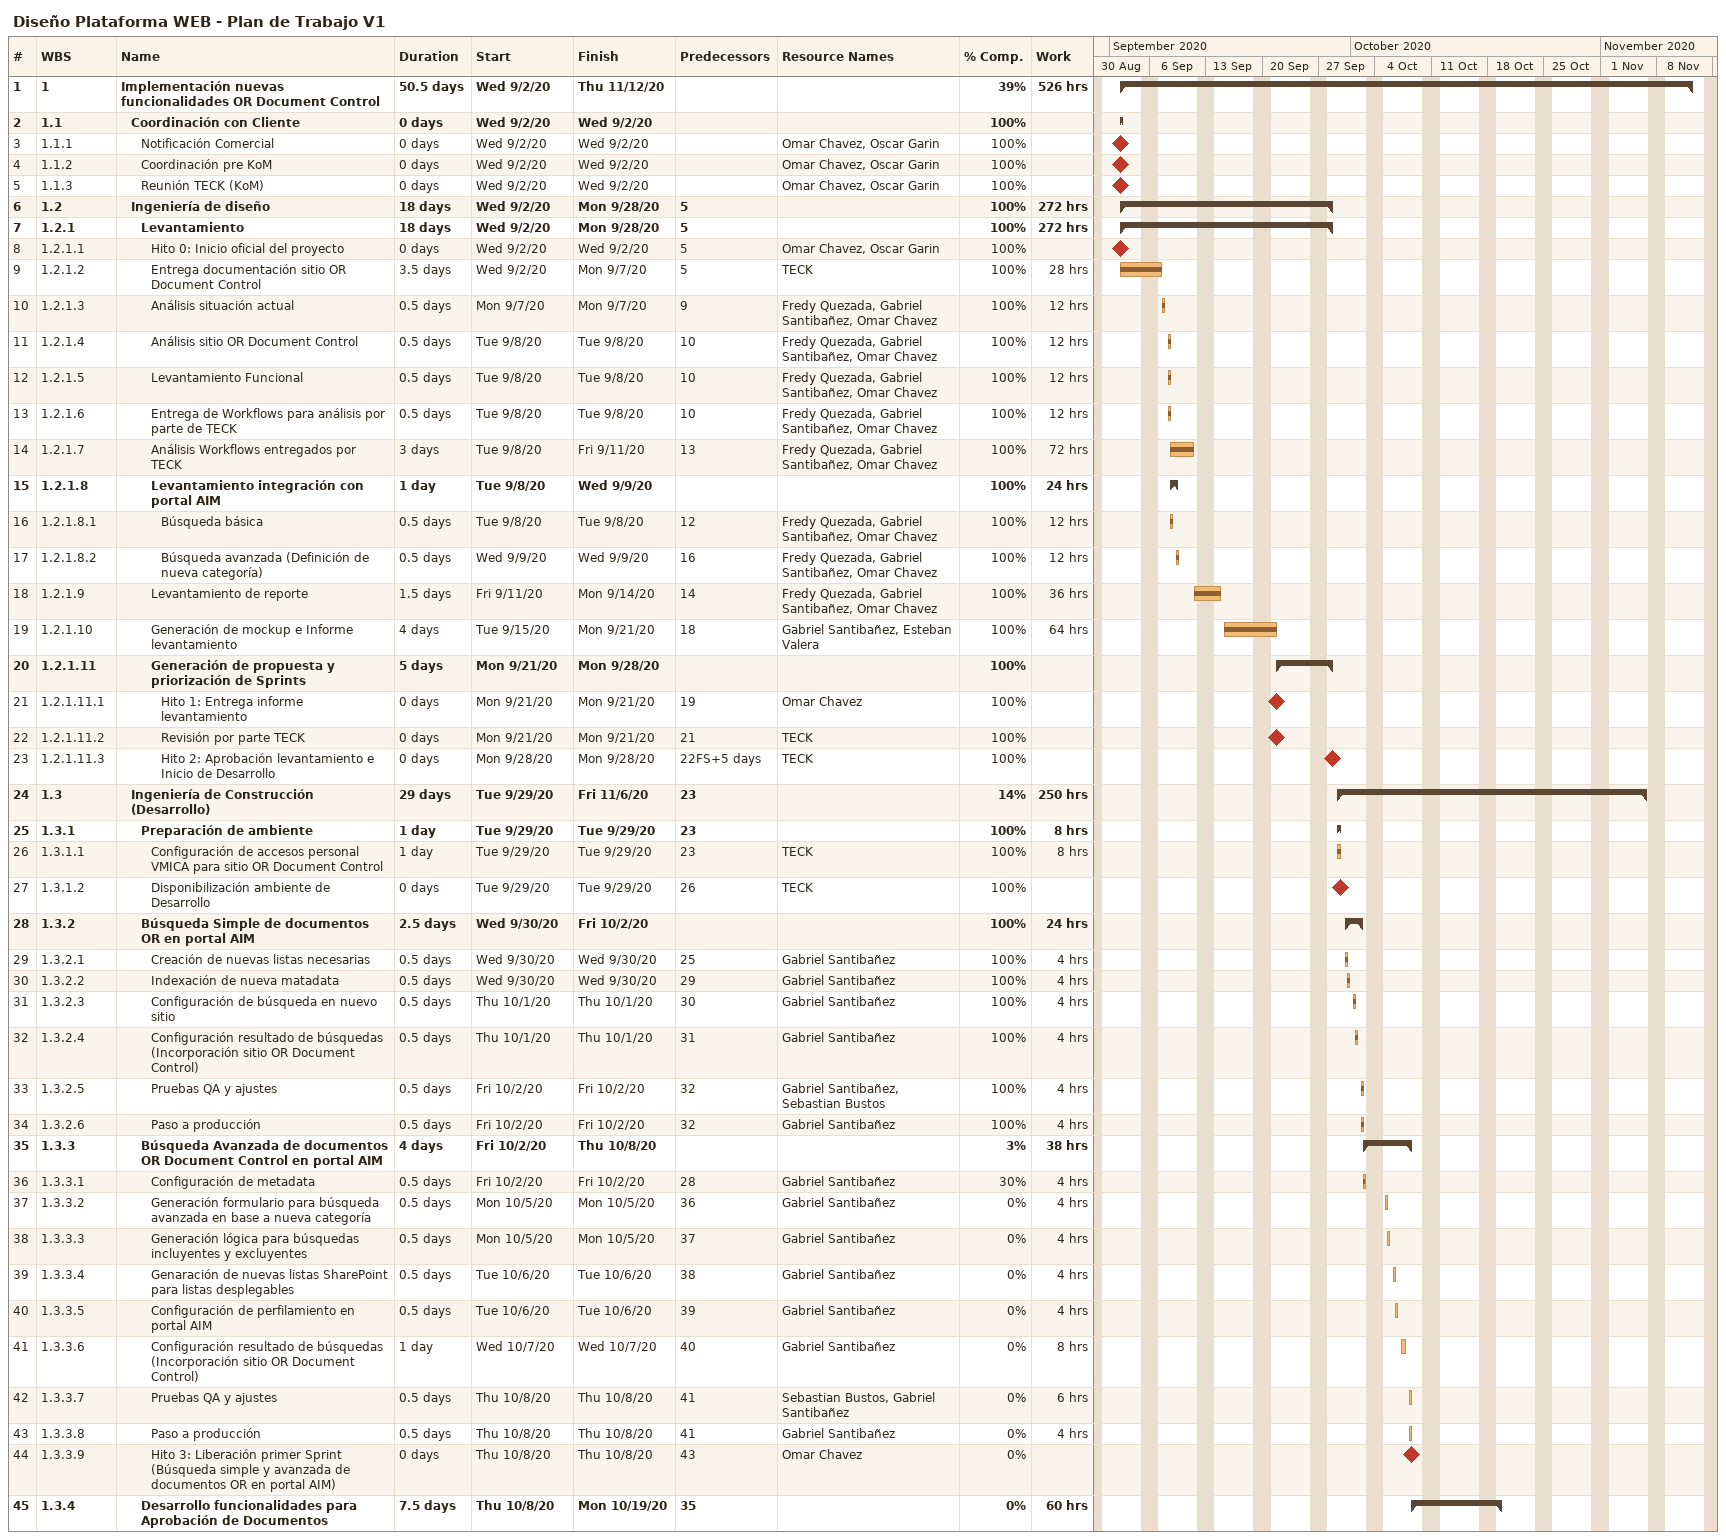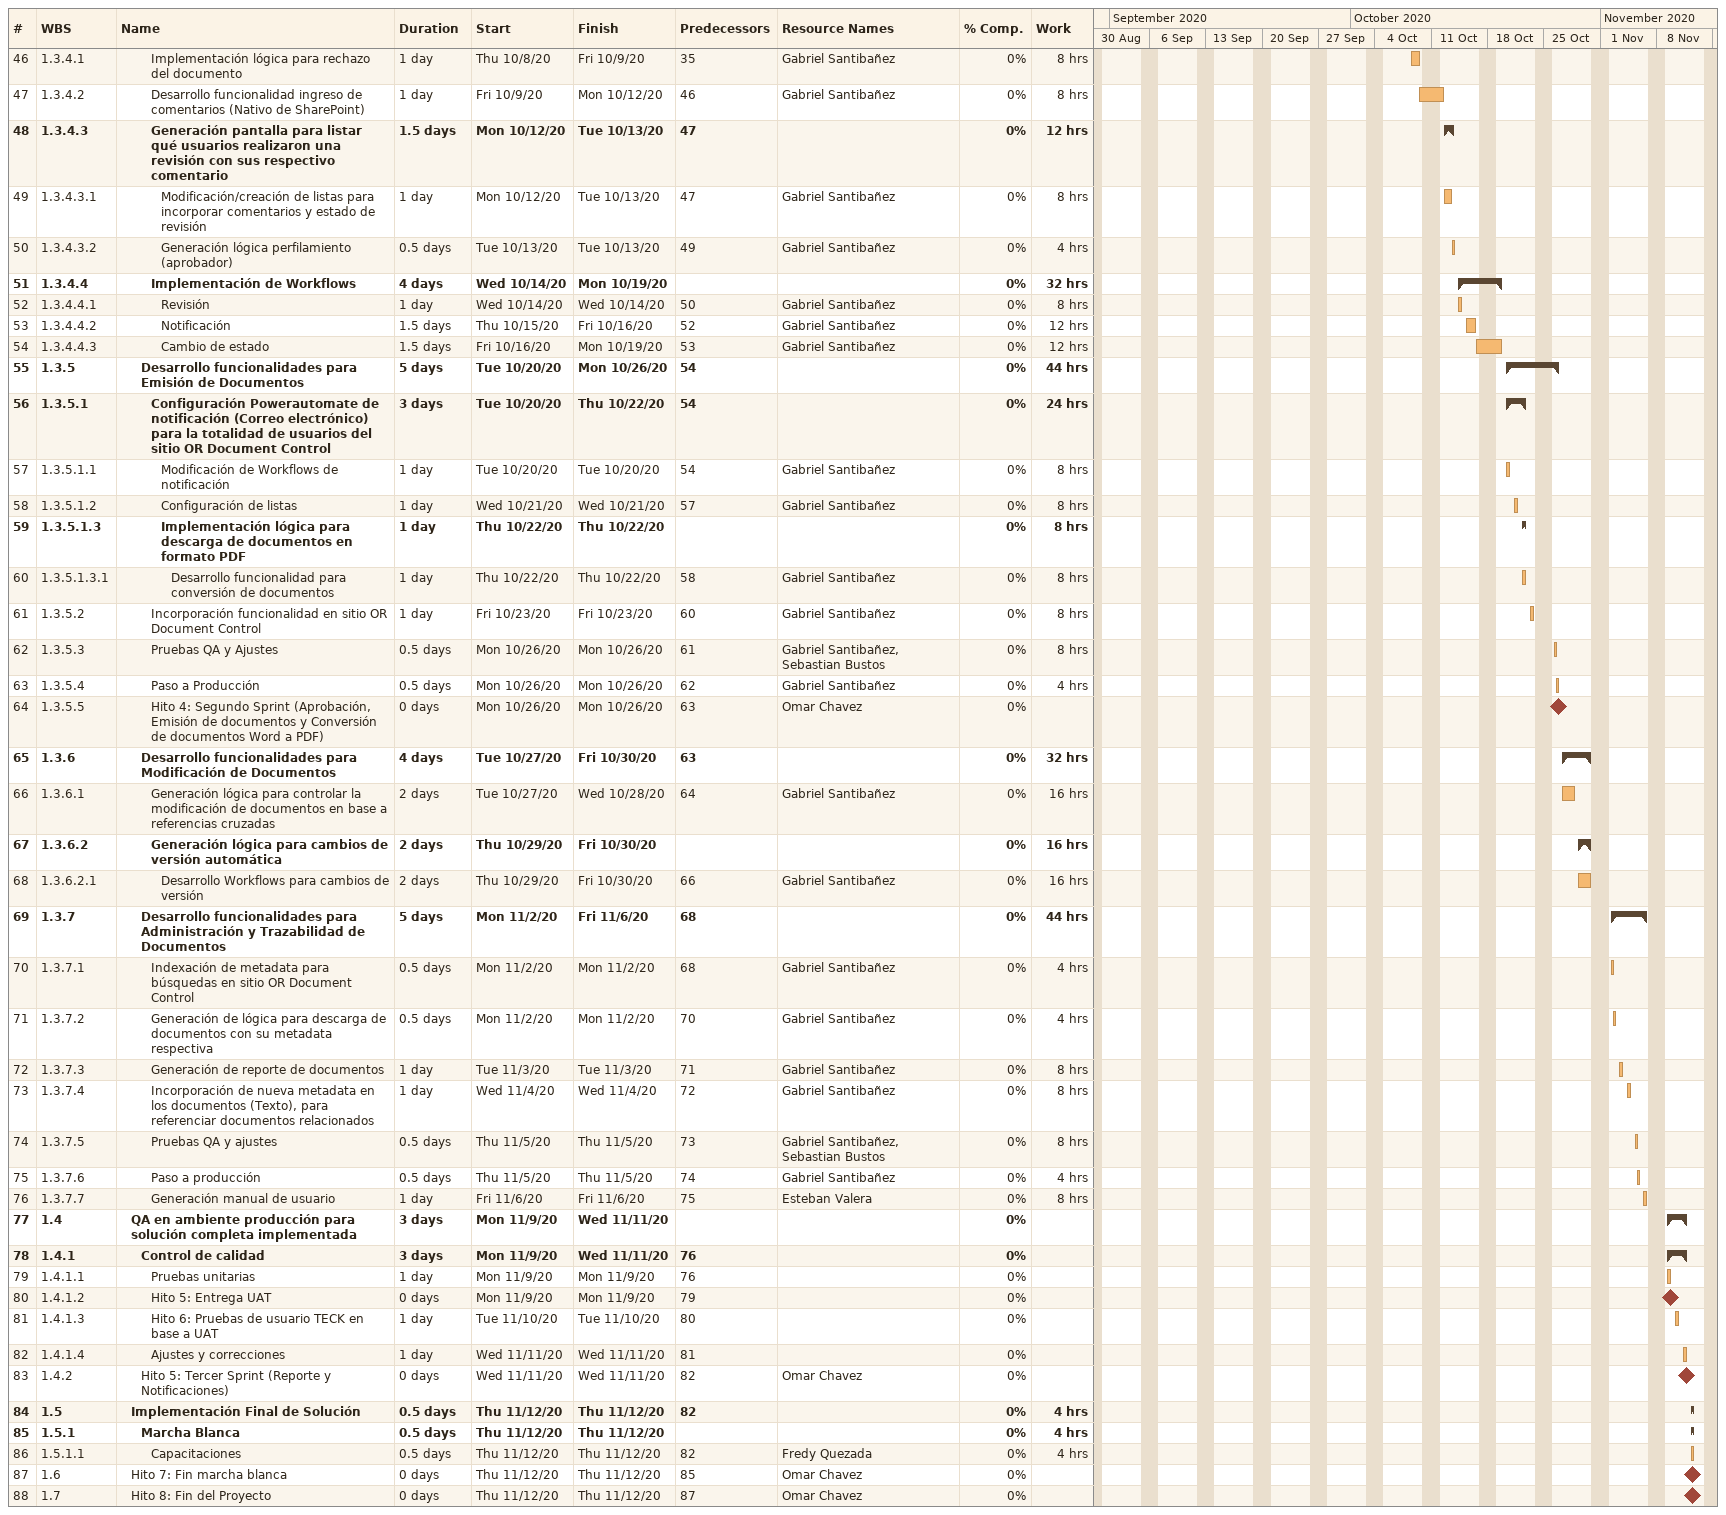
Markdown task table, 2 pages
Diseño Plataforma WEB - Plan de Trabajo V1

| ID | WBS | Task | Duration | Start | Finish | Predecessors | Resources | % complete | Work (h) |
|---|---|---|---|---|---|---|---|---|---|
| 1 | 1 | **Implementación nuevas funcionalidades OR Document Control** | 50.5d | 2020-09-02 | 2020-11-12 |  |  | 39 | 526 |
| 2 | 1.1 | **Coordinación con Cliente** | 0d | 2020-09-02 | 2020-09-02 |  |  | 100 |  |
| 3 | 1.1.1 | Notificación Comercial | 0d | 2020-09-02 | 2020-09-02 |  | Omar Chavez, Oscar Garin | 100 |  |
| 4 | 1.1.2 | Coordinación pre KoM | 0d | 2020-09-02 | 2020-09-02 |  | Omar Chavez, Oscar Garin | 100 |  |
| 5 | 1.1.3 | Reunión TECK (KoM) | 0d | 2020-09-02 | 2020-09-02 |  | Omar Chavez, Oscar Garin | 100 |  |
| 6 | 1.2 | **Ingeniería de diseño** | 18d | 2020-09-02 | 2020-09-28 | 5 |  | 100 | 272 |
| 7 | 1.2.1 | **Levantamiento** | 18d | 2020-09-02 | 2020-09-28 | 5 |  | 100 | 272 |
| 8 | 1.2.1.1 | Hito 0: Inicio oficial del proyecto | 0d | 2020-09-02 | 2020-09-02 | 5 | Omar Chavez, Oscar Garin | 100 |  |
| 9 | 1.2.1.2 | Entrega documentación sitio OR Document Control | 3.5d | 2020-09-02 | 2020-09-07 | 5 | TECK | 100 | 28 |
| 10 | 1.2.1.3 | Análisis situación actual | 0.5d | 2020-09-07 | 2020-09-07 | 9 | Fredy Quezada, Gabriel Santibañez, Omar Chavez | 100 | 12 |
| 11 | 1.2.1.4 | Análisis sitio OR Document Control | 0.5d | 2020-09-08 | 2020-09-08 | 10 | Fredy Quezada, Gabriel Santibañez, Omar Chavez | 100 | 12 |
| 12 | 1.2.1.5 | Levantamiento Funcional | 0.5d | 2020-09-08 | 2020-09-08 | 10 | Fredy Quezada, Gabriel Santibañez, Omar Chavez | 100 | 12 |
| 13 | 1.2.1.6 | Entrega de Workflows para análisis por parte de TECK | 0.5d | 2020-09-08 | 2020-09-08 | 10 | Fredy Quezada, Gabriel Santibañez, Omar Chavez | 100 | 12 |
| 14 | 1.2.1.7 | Análisis Workflows entregados por TECK | 3d | 2020-09-08 | 2020-09-11 | 13 | Fredy Quezada, Gabriel Santibañez, Omar Chavez | 100 | 72 |
| 15 | 1.2.1.8 | **Levantamiento integración con portal AIM** | 1d | 2020-09-08 | 2020-09-09 |  |  | 100 | 24 |
| 16 | 1.2.1.8.1 | Búsqueda básica | 0.5d | 2020-09-08 | 2020-09-08 | 12 | Fredy Quezada, Gabriel Santibañez, Omar Chavez | 100 | 12 |
| 17 | 1.2.1.8.2 | Búsqueda avanzada (Definición de nueva categoría) | 0.5d | 2020-09-09 | 2020-09-09 | 16 | Fredy Quezada, Gabriel Santibañez, Omar Chavez | 100 | 12 |
| 18 | 1.2.1.9 | Levantamiento de reporte | 1.5d | 2020-09-11 | 2020-09-14 | 14 | Fredy Quezada, Gabriel Santibañez, Omar Chavez | 100 | 36 |
| 19 | 1.2.1.10 | Generación de mockup e Informe levantamiento | 4d | 2020-09-15 | 2020-09-21 | 18 | Gabriel Santibañez, Esteban Valera | 100 | 64 |
| 20 | 1.2.1.11 | **Generación de propuesta y priorización de Sprints** | 5d | 2020-09-21 | 2020-09-28 |  |  | 100 |  |
| 21 | 1.2.1.11.1 | Hito 1: Entrega informe levantamiento | 0d | 2020-09-21 | 2020-09-21 | 19 | Omar Chavez | 100 |  |
| 22 | 1.2.1.11.2 | Revisión por parte TECK | 0d | 2020-09-21 | 2020-09-21 | 21 | TECK | 100 |  |
| 23 | 1.2.1.11.3 | Hito 2: Aprobación levantamiento e Inicio de Desarrollo | 0d | 2020-09-28 | 2020-09-28 | 22FS+5d | TECK | 100 |  |
| 24 | 1.3 | **Ingeniería de Construcción (Desarrollo)** | 29d | 2020-09-29 | 2020-11-06 | 23 |  | 14 | 250 |
| 25 | 1.3.1 | **Preparación de ambiente** | 1d | 2020-09-29 | 2020-09-29 | 23 |  | 100 | 8 |
| 26 | 1.3.1.1 | Configuración de accesos personal VMICA para sitio OR Document Control | 1d | 2020-09-29 | 2020-09-29 | 23 | TECK | 100 | 8 |
| 27 | 1.3.1.2 | Disponibilización ambiente de Desarrollo | 0d | 2020-09-29 | 2020-09-29 | 26 | TECK | 100 |  |
| 28 | 1.3.2 | **Búsqueda Simple de documentos OR en portal AIM** | 2.5d | 2020-09-30 | 2020-10-02 |  |  | 100 | 24 |
| 29 | 1.3.2.1 | Creación de nuevas listas necesarias | 0.5d | 2020-09-30 | 2020-09-30 | 25 | Gabriel Santibañez | 100 | 4 |
| 30 | 1.3.2.2 | Indexación de nueva matadata | 0.5d | 2020-09-30 | 2020-09-30 | 29 | Gabriel Santibañez | 100 | 4 |
| 31 | 1.3.2.3 | Configuración de búsqueda en nuevo sitio | 0.5d | 2020-10-01 | 2020-10-01 | 30 | Gabriel Santibañez | 100 | 4 |
| 32 | 1.3.2.4 | Configuración resultado de búsquedas (Incorporación sitio OR Document Control) | 0.5d | 2020-10-01 | 2020-10-01 | 31 | Gabriel Santibañez | 100 | 4 |
| 33 | 1.3.2.5 | Pruebas QA y ajustes | 0.5d | 2020-10-02 | 2020-10-02 | 32 | Gabriel Santibañez, Sebastian Bustos | 100 | 4 |
| 34 | 1.3.2.6 | Paso a producción | 0.5d | 2020-10-02 | 2020-10-02 | 32 | Gabriel Santibañez | 100 | 4 |
| 35 | 1.3.3 | **Búsqueda Avanzada de documentos OR Document Control en portal AIM** | 4d | 2020-10-02 | 2020-10-08 |  |  | 3 | 38 |
| 36 | 1.3.3.1 | Configuración de metadata | 0.5d | 2020-10-02 | 2020-10-02 | 28 | Gabriel Santibañez | 30 | 4 |
| 37 | 1.3.3.2 | Generación formulario para búsqueda avanzada en base a nueva categoría | 0.5d | 2020-10-05 | 2020-10-05 | 36 | Gabriel Santibañez | 0 | 4 |
| 38 | 1.3.3.3 | Generación lógica para búsquedas incluyentes y excluyentes | 0.5d | 2020-10-05 | 2020-10-05 | 37 | Gabriel Santibañez | 0 | 4 |
| 39 | 1.3.3.4 | Genaración de nuevas listas SharePoint para listas desplegables | 0.5d | 2020-10-06 | 2020-10-06 | 38 | Gabriel Santibañez | 0 | 4 |
| 40 | 1.3.3.5 | Configuración de perfilamiento en portal AIM | 0.5d | 2020-10-06 | 2020-10-06 | 39 | Gabriel Santibañez | 0 | 4 |
| 41 | 1.3.3.6 | Configuración resultado de búsquedas (Incorporación sitio OR Document Control) | 1d | 2020-10-07 | 2020-10-07 | 40 | Gabriel Santibañez | 0 | 8 |
| 42 | 1.3.3.7 | Pruebas QA y ajustes | 0.5d | 2020-10-08 | 2020-10-08 | 41 | Sebastian Bustos, Gabriel Santibañez | 0 | 6 |
| 43 | 1.3.3.8 | Paso a producción | 0.5d | 2020-10-08 | 2020-10-08 | 41 | Gabriel Santibañez | 0 | 4 |
| 44 | 1.3.3.9 | Hito 3: Liberación primer Sprint (Búsqueda simple y avanzada de documentos OR en portal AIM) | 0d | 2020-10-08 | 2020-10-08 | 43 | Omar Chavez | 0 |  |
| 45 | 1.3.4 | **Desarrollo funcionalidades para Aprobación de Documentos** | 7.5d | 2020-10-08 | 2020-10-19 | 35 |  | 0 | 60 |
| 46 | 1.3.4.1 | Implementación lógica para rechazo del documento | 1d | 2020-10-08 | 2020-10-09 | 35 | Gabriel Santibañez | 0 | 8 |
| 47 | 1.3.4.2 | Desarrollo funcionalidad ingreso de comentarios (Nativo de SharePoint) | 1d | 2020-10-09 | 2020-10-12 | 46 | Gabriel Santibañez | 0 | 8 |
| 48 | 1.3.4.3 | **Generación pantalla para listar qué usuarios realizaron una revisión con sus respectivo comentario** | 1.5d | 2020-10-12 | 2020-10-13 | 47 |  | 0 | 12 |
| 49 | 1.3.4.3.1 | Modificación/creación de listas para incorporar comentarios y estado de revisión | 1d | 2020-10-12 | 2020-10-13 | 47 | Gabriel Santibañez | 0 | 8 |
| 50 | 1.3.4.3.2 | Generación lógica perfilamiento (aprobador) | 0.5d | 2020-10-13 | 2020-10-13 | 49 | Gabriel Santibañez | 0 | 4 |
| 51 | 1.3.4.4 | **Implementación de Workflows** | 4d | 2020-10-14 | 2020-10-19 |  |  | 0 | 32 |
| 52 | 1.3.4.4.1 | Revisión | 1d | 2020-10-14 | 2020-10-14 | 50 | Gabriel Santibañez | 0 | 8 |
| 53 | 1.3.4.4.2 | Notificación | 1.5d | 2020-10-15 | 2020-10-16 | 52 | Gabriel Santibañez | 0 | 12 |
| 54 | 1.3.4.4.3 | Cambio de estado | 1.5d | 2020-10-16 | 2020-10-19 | 53 | Gabriel Santibañez | 0 | 12 |
| 55 | 1.3.5 | **Desarrollo funcionalidades para Emisión de Documentos** | 5d | 2020-10-20 | 2020-10-26 | 54 |  | 0 | 44 |
| 56 | 1.3.5.1 | **Configuración Powerautomate de notificación (Correo electrónico) para la totalidad de usuarios del sitio OR Document Control** | 3d | 2020-10-20 | 2020-10-22 | 54 |  | 0 | 24 |
| 57 | 1.3.5.1.1 | Modificación de Workflows de notificación | 1d | 2020-10-20 | 2020-10-20 | 54 | Gabriel Santibañez | 0 | 8 |
| 58 | 1.3.5.1.2 | Configuración de listas | 1d | 2020-10-21 | 2020-10-21 | 57 | Gabriel Santibañez | 0 | 8 |
| 59 | 1.3.5.1.3 | **Implementación lógica para descarga de documentos en formato PDF** | 1d | 2020-10-22 | 2020-10-22 |  |  | 0 | 8 |
| 60 | 1.3.5.1.3.1 | Desarrollo funcionalidad para conversión de documentos | 1d | 2020-10-22 | 2020-10-22 | 58 | Gabriel Santibañez | 0 | 8 |
| 61 | 1.3.5.2 | Incorporación funcionalidad en sitio OR Document Control | 1d | 2020-10-23 | 2020-10-23 | 60 | Gabriel Santibañez | 0 | 8 |
| 62 | 1.3.5.3 | Pruebas QA y Ajustes | 0.5d | 2020-10-26 | 2020-10-26 | 61 | Gabriel Santibañez, Sebastian Bustos | 0 | 8 |
| 63 | 1.3.5.4 | Paso a Producción | 0.5d | 2020-10-26 | 2020-10-26 | 62 | Gabriel Santibañez | 0 | 4 |
| 64 | 1.3.5.5 | Hito 4: Segundo Sprint (Aprobación, Emisión de documentos y Conversión de documentos Word a PDF) | 0d | 2020-10-26 | 2020-10-26 | 63 | Omar Chavez | 0 |  |
| 65 | 1.3.6 | **Desarrollo funcionalidades para Modificación de Documentos** | 4d | 2020-10-27 | 2020-10-30 | 63 |  | 0 | 32 |
| 66 | 1.3.6.1 | Generación lógica para controlar la modificación de documentos en base a referencias cruzadas | 2d | 2020-10-27 | 2020-10-28 | 64 | Gabriel Santibañez | 0 | 16 |
| 67 | 1.3.6.2 | **Generación lógica para cambios de versión automática** | 2d | 2020-10-29 | 2020-10-30 |  |  | 0 | 16 |
| 68 | 1.3.6.2.1 | Desarrollo Workflows para cambios de versión | 2d | 2020-10-29 | 2020-10-30 | 66 | Gabriel Santibañez | 0 | 16 |
| 69 | 1.3.7 | **Desarrollo funcionalidades para Administración y Trazabilidad de Documentos** | 5d | 2020-11-02 | 2020-11-06 | 68 |  | 0 | 44 |
| 70 | 1.3.7.1 | Indexación de metadata para búsquedas en sitio OR Document Control | 0.5d | 2020-11-02 | 2020-11-02 | 68 | Gabriel Santibañez | 0 | 4 |
| 71 | 1.3.7.2 | Generación de lógica para descarga de documentos con su metadata respectiva | 0.5d | 2020-11-02 | 2020-11-02 | 70 | Gabriel Santibañez | 0 | 4 |
| 72 | 1.3.7.3 | Generación de reporte de documentos | 1d | 2020-11-03 | 2020-11-03 | 71 | Gabriel Santibañez | 0 | 8 |
| 73 | 1.3.7.4 | Incorporación de nueva metadata en los documentos (Texto), para referenciar documentos relacionados | 1d | 2020-11-04 | 2020-11-04 | 72 | Gabriel Santibañez | 0 | 8 |
| 74 | 1.3.7.5 | Pruebas QA y ajustes | 0.5d | 2020-11-05 | 2020-11-05 | 73 | Gabriel Santibañez, Sebastian Bustos | 0 | 8 |
| 75 | 1.3.7.6 | Paso a producción | 0.5d | 2020-11-05 | 2020-11-05 | 74 | Gabriel Santibañez | 0 | 4 |
| 76 | 1.3.7.7 | Generación manual de usuario | 1d | 2020-11-06 | 2020-11-06 | 75 | Esteban Valera | 0 | 8 |
| 77 | 1.4 | **QA en ambiente producción para solución completa implementada** | 3d | 2020-11-09 | 2020-11-11 |  |  | 0 |  |
| 78 | 1.4.1 | **Control de calidad** | 3d | 2020-11-09 | 2020-11-11 | 76 |  | 0 |  |
| 79 | 1.4.1.1 | Pruebas unitarias | 1d | 2020-11-09 | 2020-11-09 | 76 |  | 0 |  |
| 80 | 1.4.1.2 | Hito 5: Entrega UAT | 0d | 2020-11-09 | 2020-11-09 | 79 |  | 0 |  |
| 81 | 1.4.1.3 | Hito 6: Pruebas de usuario TECK en base a UAT | 1d | 2020-11-10 | 2020-11-10 | 80 |  | 0 |  |
| 82 | 1.4.1.4 | Ajustes y correcciones | 1d | 2020-11-11 | 2020-11-11 | 81 |  | 0 |  |
| 83 | 1.4.2 | Hito 5: Tercer Sprint (Reporte y Notificaciones) | 0d | 2020-11-11 | 2020-11-11 | 82 | Omar Chavez | 0 |  |
| 84 | 1.5 | **Implementación Final de Solución** | 0.5d | 2020-11-12 | 2020-11-12 | 82 |  | 0 | 4 |
| 85 | 1.5.1 | **Marcha Blanca** | 0.5d | 2020-11-12 | 2020-11-12 |  |  | 0 | 4 |
| 86 | 1.5.1.1 | Capacitaciones | 0.5d | 2020-11-12 | 2020-11-12 | 82 | Fredy Quezada | 0 | 4 |
| 87 | 1.6 | Hito 7: Fin marcha blanca | 0d | 2020-11-12 | 2020-11-12 | 85 | Omar Chavez | 0 |  |
| 88 | 1.7 | Hito 8: Fin del Proyecto | 0d | 2020-11-12 | 2020-11-12 | 87 | Omar Chavez | 0 |  |
